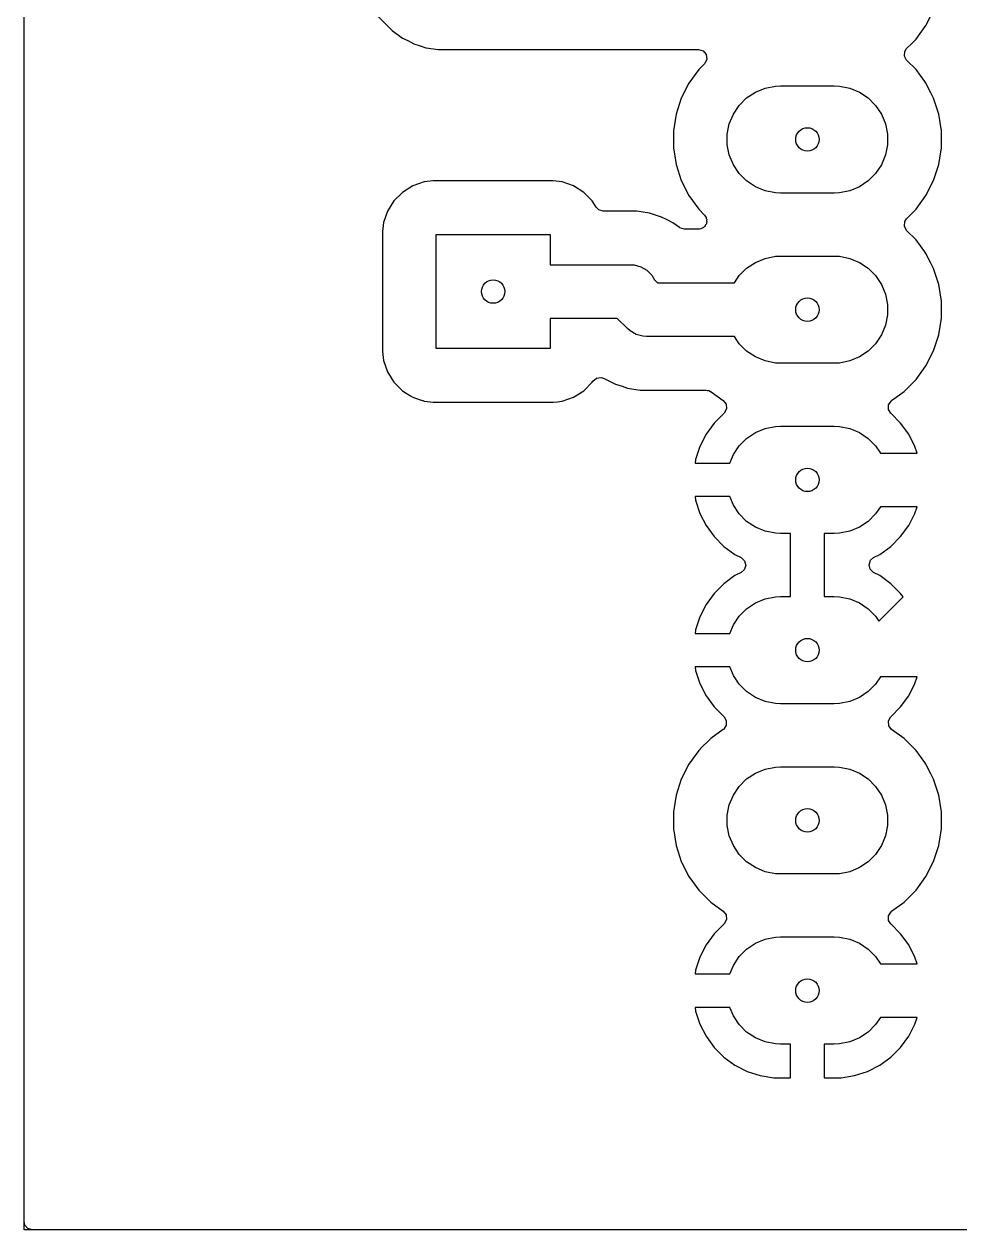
# Model space of a CAD drawing. Extents: x 109.5 to 137, y -107 to -69.5.
# Drawn here: x 109.5 to 123.47, y -107 to -89.01 of the extents above; entities that cross this region are included whole.
import ezdxf

# ---------------------------------------------------------------- set-up
doc = ezdxf.new("R2010")
doc.units = 0
doc.layers.add('BLACK', color=7, linetype='CONTINUOUS')

msp = doc.modelspace()

# ---------------------------------------------------------------- linework, layer by layer
at = {"layer": 'BLACK', "linetype": 'CONTINUOUS'}
for p, q in [((109.5, -107), (109.5, -69.5)), ((109.5, -106.876), (109.5, -73.343713)), ((110.43091, -84.541974), (114.994627, -89.10569)), ((122.95887, -89.028845), (123.073241, -88.804379)), ((122.810793, -89.232656), (122.95887, -89.028845)), ((114.994627, -89.10569), (115.147501, -89.21676)), ((115.147501, -89.21676), (115.225217, -89.256358)), ((122.740904, -89.302545), (122.810793, -89.232656)), ((115.225217, -89.256358), (115.315863, -89.302545)), ((115.315863, -89.302545), (115.315865, -89.302545)), ((115.315865, -89.302545), (115.315868, -89.302547)), ((115.315868, -89.302547), (115.412197, -89.333846)), ((115.412197, -89.333846), (115.495581, -89.36094)), ((115.495581, -89.36094), (115.682214, -89.3905)), ((115.682214, -89.3905), (115.682219, -89.3905)), ((115.682219, -89.3905), (115.871182, -89.3905)), ((115.871182, -89.3905), (119.566689, -89.3905)), ((119.566689, -89.3905), (119.633728, -89.410185)), ((119.633728, -89.410185), (119.679483, -89.462989)), ((122.642629, -89.416666), (122.67113, -89.372319)), ((122.67113, -89.372319), (122.740904, -89.302545)), ((119.689427, -89.532147), (119.660402, -89.595703)), ((119.679483, -89.462989), (119.689427, -89.532147)), ((122.637645, -89.486358), (122.642629, -89.416666)), ((122.67113, -89.547681), (122.637645, -89.486358)), ((122.810794, -89.687345), (122.67113, -89.547681)), ((119.569201, -89.68735), (119.421132, -89.891151)), ((119.569205, -89.687345), (119.569201, -89.68735)), ((119.65437, -89.602181), (119.569205, -89.687345)), ((119.660402, -89.595703), (119.65437, -89.602181)), ((122.810798, -89.68735), (122.810794, -89.687345)), ((122.939952, -89.865117), (122.810798, -89.68735)), ((119.421132, -89.891151), (119.30676, -90.115616)), ((120.557772, -89.964448), (120.711586, -89.933852)), ((120.711586, -89.933852), (120.79, -89.93)), ((120.79, -89.93), (121.59, -89.93)), ((121.59, -89.93), (121.668414, -89.933852)), ((121.668414, -89.933852), (121.822228, -89.964448)), ((122.95887, -89.891155), (122.939952, -89.865117)), ((123.031747, -90.034184), (122.95887, -89.891155)), ((119.30676, -90.115616), (119.22891, -90.355214)), ((120.171592, -90.222485), (120.282485, -90.111592)), ((120.282485, -90.111592), (120.412883, -90.024463)), ((120.412883, -90.024463), (120.557772, -89.964448)), ((121.822228, -89.964448), (121.967117, -90.024463)), ((121.967117, -90.024463), (122.097515, -90.111592)), ((122.097515, -90.111592), (122.208408, -90.222485)), ((123.073239, -90.115616), (123.031747, -90.034184)), ((123.073239, -90.115618), (123.073239, -90.115616)), ((123.073241, -90.115621), (123.073239, -90.115618)), ((123.15109, -90.355215), (123.073241, -90.115621)), ((120.084463, -90.352883), (120.171592, -90.222485)), ((122.208408, -90.222485), (122.295537, -90.352883)), ((119.22891, -90.355214), (119.1895, -90.604038)), ((120.024448, -90.497772), (120.084463, -90.352883)), ((122.295537, -90.352883), (122.355552, -90.497772)), ((123.1905, -90.604038), (123.15109, -90.355215)), ((119.1895, -90.604038), (119.1895, -90.855961)), ((119.993852, -90.651586), (120.024448, -90.497772)), ((119.993852, -90.808414), (119.993852, -90.651586)), ((122.355552, -90.497772), (122.386148, -90.651586)), ((122.386148, -90.651586), (122.386148, -90.808414)), ((123.1905, -90.855962), (123.1905, -90.604038)), ((120.024448, -90.962228), (119.993852, -90.808414)), ((122.386148, -90.808414), (122.355552, -90.962228)), ((119.1895, -90.855961), (119.22891, -91.104785)), ((120.084463, -91.107117), (120.024448, -90.962228)), ((122.355552, -90.962228), (122.295537, -91.107117)), ((123.15109, -91.104785), (123.1905, -90.855962)), ((119.22891, -91.104785), (119.30676, -91.344383)), ((120.171592, -91.237515), (120.084463, -91.107117)), ((122.295537, -91.107117), (122.208408, -91.237515)), ((123.073241, -91.344379), (123.15109, -91.104785)), ((115.470745, -91.364631), (115.300476, -91.424211)), ((115.47075, -91.36463), (115.470745, -91.364631)), ((115.605039, -91.3495), (115.47075, -91.36463)), ((115.605046, -91.3495), (115.605039, -91.3495)), ((117.394954, -91.3495), (115.605046, -91.3495)), ((117.39496, -91.3495), (117.394954, -91.3495)), ((117.529249, -91.36463), (117.39496, -91.3495)), ((117.529254, -91.364631), (117.529249, -91.36463)), ((117.699523, -91.424211), (117.529254, -91.364631)), ((119.30676, -91.344383), (119.421132, -91.568848)), ((120.282485, -91.348408), (120.171592, -91.237515)), ((120.412883, -91.435537), (120.282485, -91.348408)), ((122.097515, -91.348408), (121.967117, -91.435537)), ((122.208408, -91.237515), (122.097515, -91.348408)), ((122.95887, -91.568845), (123.073241, -91.344379)), ((115.147737, -91.520184), (115.020184, -91.647737)), ((115.300476, -91.424211), (115.147737, -91.520184)), ((117.852262, -91.520184), (117.699523, -91.424211)), ((117.979816, -91.647738), (117.852262, -91.520184)), ((119.421132, -91.568848), (119.569201, -91.772649)), ((120.557772, -91.495552), (120.412883, -91.435537)), ((120.711586, -91.526148), (120.557772, -91.495552)), ((120.79, -91.53), (120.711586, -91.526148)), ((121.59, -91.53), (120.79, -91.53)), ((121.668414, -91.526148), (121.59, -91.53)), ((121.822228, -91.495552), (121.668414, -91.526148)), ((121.967117, -91.435537), (121.822228, -91.495552)), ((122.810793, -91.772656), (122.95887, -91.568845)), ((115.020184, -91.647737), (114.924211, -91.800476)), ((118.012968, -91.7005), (117.979816, -91.647738)), ((118.038713, -91.741472), (118.012968, -91.7005)), ((118.076668, -91.779815), (118.038713, -91.741472)), ((114.924211, -91.800476), (114.864631, -91.970745)), ((118.143707, -91.7995), (118.076668, -91.779815)), ((118.646181, -91.7995), (118.143707, -91.7995)), ((118.646186, -91.7995), (118.646181, -91.7995)), ((118.832818, -91.829059), (118.646186, -91.7995)), ((119.012536, -91.887454), (118.832818, -91.829059)), ((119.097017, -91.9305), (119.012536, -91.887454)), ((119.180899, -91.97324), (119.097017, -91.9305)), ((119.569201, -91.772649), (119.569205, -91.772654)), ((119.569205, -91.772654), (119.65437, -91.857819)), ((119.65437, -91.857819), (119.664982, -91.877255)), ((119.664982, -91.877255), (119.679483, -91.893989)), ((119.679483, -91.893989), (119.681399, -91.90732)), ((119.681399, -91.90732), (119.687855, -91.919142)), ((119.687855, -91.919142), (119.686275, -91.941228)), ((122.642629, -91.956666), (122.67113, -91.912319)), ((122.67113, -91.912319), (122.725768, -91.857681)), ((122.725768, -91.857681), (122.810793, -91.772656)), ((114.86463, -91.97075), (114.8495, -92.105039)), ((114.8495, -92.105039), (114.8495, -93.89496)), ((114.864631, -91.970745), (114.86463, -91.97075)), ((119.180901, -91.973241), (119.180899, -91.97324)), ((119.180902, -91.973242), (119.180901, -91.973241)), ((119.280795, -92.045818), (119.180902, -91.973242)), ((119.286641, -92.049815), (119.280795, -92.045818)), ((119.35368, -92.0695), (119.286641, -92.049815)), ((119.566689, -92.0695), (119.35368, -92.0695)), ((119.575535, -92.069184), (119.566689, -92.0695)), ((119.579705, -92.067628), (119.575535, -92.069184)), ((119.601624, -92.064477), (119.579705, -92.067628)), ((119.620253, -92.052504), (119.601624, -92.064477)), ((119.640999, -92.044767), (119.620253, -92.052504)), ((119.64907, -92.033985), (119.640999, -92.044767)), ((119.660402, -92.026703), (119.64907, -92.033985)), ((119.6696, -92.00656), (119.660402, -92.026703)), ((119.682871, -91.988834), (119.6696, -92.00656)), ((119.683831, -91.975398), (119.682871, -91.988834)), ((119.689427, -91.963147), (119.683831, -91.975398)), ((119.686275, -91.941228), (119.689427, -91.963147)), ((122.637645, -92.026358), (122.642629, -91.956666)), ((122.67113, -92.087681), (122.637645, -92.026358)), ((122.810794, -92.227345), (122.67113, -92.087681)), ((115.65, -93.85), (115.65, -92.15)), ((115.65, -92.15), (117.35, -92.15)), ((117.35, -92.15), (117.35, -92.6)), ((122.810798, -92.22735), (122.810794, -92.227345)), ((122.939952, -92.405117), (122.810798, -92.22735)), ((120.711586, -92.473852), (120.79, -92.47)), ((120.79, -92.47), (121.59, -92.47)), ((121.59, -92.47), (121.668414, -92.473852)), ((122.95887, -92.431155), (122.939952, -92.405117)), ((123.031747, -92.574184), (122.95887, -92.431155)), ((117.35, -92.6), (118.5517, -92.6)), ((118.5517, -92.6), (118.60391, -92.603422)), ((118.60391, -92.603422), (118.704773, -92.630448)), ((118.704773, -92.630448), (118.795205, -92.682659)), ((120.282485, -92.651592), (120.412883, -92.564463)), ((120.412883, -92.564463), (120.557772, -92.504448)), ((120.557772, -92.504448), (120.711586, -92.473852)), ((121.668414, -92.473852), (121.822228, -92.504448)), ((121.822228, -92.504448), (121.967117, -92.564463)), ((121.967117, -92.564463), (122.097515, -92.651592)), ((123.073239, -92.655616), (123.031747, -92.574184)), ((118.795205, -92.682659), (118.869041, -92.756495)), ((118.869041, -92.756495), (118.908054, -92.824068)), ((118.908054, -92.824068), (118.953986, -92.87)), ((120.099753, -92.87), (120.171592, -92.762485)), ((120.171592, -92.762485), (120.282485, -92.651592)), ((122.097515, -92.651592), (122.208408, -92.762485)), ((122.208408, -92.762485), (122.295537, -92.892883)), ((123.073239, -92.655618), (123.073239, -92.655616)), ((123.073241, -92.655621), (123.073239, -92.655618)), ((123.15109, -92.895215), (123.073241, -92.655621)), ((118.953986, -92.87), (120.099753, -92.87)), ((122.295537, -92.892883), (122.355552, -93.037772)), ((123.1905, -93.144038), (123.15109, -92.895215)), ((122.355552, -93.037772), (122.386148, -93.191586)), ((123.1905, -93.395962), (123.1905, -93.144038)), ((122.386148, -93.348414), (122.355552, -93.502228)), ((122.386148, -93.191586), (122.386148, -93.348414)), ((118.352614, -93.4), (117.35, -93.4)), ((117.35, -93.4), (117.35, -93.85)), ((118.505457, -93.552843), (118.352614, -93.4)), ((122.355552, -93.502228), (122.295537, -93.647117)), ((123.15109, -93.644785), (123.1905, -93.395962)), ((118.544795, -93.587341), (118.505457, -93.552843)), ((118.635226, -93.639552), (118.544795, -93.587341)), ((118.73609, -93.666578), (118.635226, -93.639552)), ((118.7883, -93.67), (118.73609, -93.666578)), ((120.099753, -93.67), (118.7883, -93.67)), ((120.171592, -93.777515), (120.099753, -93.67)), ((122.295537, -93.647117), (122.208408, -93.777515)), ((123.073241, -93.884379), (123.15109, -93.644785)), ((114.8495, -93.89496), (114.86463, -94.029249)), ((117.35, -93.85), (115.65, -93.85)), ((120.282485, -93.888408), (120.171592, -93.777515)), ((120.412883, -93.975537), (120.282485, -93.888408)), ((122.097515, -93.888408), (121.967117, -93.975537)), ((122.208408, -93.777515), (122.097515, -93.888408)), ((122.95887, -94.108845), (123.073241, -93.884379)), ((114.86463, -94.029249), (114.864631, -94.029254)), ((114.864631, -94.029254), (114.924211, -94.199523)), ((120.557772, -94.035552), (120.412883, -93.975537)), ((120.711586, -94.066148), (120.557772, -94.035552)), ((120.79, -94.07), (120.711586, -94.066148)), ((121.59, -94.07), (120.79, -94.07)), ((121.668414, -94.066148), (121.59, -94.07)), ((121.822228, -94.035552), (121.668414, -94.066148)), ((121.967117, -93.975537), (121.822228, -94.035552)), ((114.924211, -94.199523), (114.995298, -94.312656)), ((122.810793, -94.312656), (122.95887, -94.108845)), ((114.995298, -94.312656), (115.020184, -94.352262)), ((115.020184, -94.352262), (115.147738, -94.479816)), ((117.852262, -94.479816), (117.979816, -94.352262)), ((117.979816, -94.352262), (117.9896, -94.336689)), ((117.9896, -94.336689), (118.041931, -94.290399)), ((118.041931, -94.290399), (118.110985, -94.279749)), ((118.110985, -94.279749), (118.154439, -94.295177)), ((118.154439, -94.295177), (118.15476, -94.294548)), ((118.15476, -94.294548), (118.327463, -94.382545)), ((118.327463, -94.382545), (118.327465, -94.382545)), ((118.327465, -94.382545), (118.327468, -94.382547)), ((118.327468, -94.382547), (118.423797, -94.413846)), ((118.423797, -94.413846), (118.507181, -94.44094)), ((118.507181, -94.44094), (118.693814, -94.4705)), ((122.632656, -94.490793), (122.810793, -94.312656)), ((115.147738, -94.479816), (115.201572, -94.513642)), ((115.201572, -94.513642), (115.264591, -94.55324)), ((115.264591, -94.55324), (115.300478, -94.575789)), ((115.300478, -94.575789), (115.396819, -94.6095)), ((115.396819, -94.6095), (115.443359, -94.625785)), ((115.443359, -94.625785), (115.448777, -94.627681)), ((115.448777, -94.627681), (115.470745, -94.635368)), ((117.529255, -94.635368), (117.699522, -94.575789)), ((117.699522, -94.575789), (117.852262, -94.479816)), ((118.693814, -94.4705), (118.693819, -94.4705)), ((118.693819, -94.4705), (119.566689, -94.4705)), ((119.566689, -94.4705), (119.679122, -94.4705)), ((119.679122, -94.4705), (119.699542, -94.476496)), ((119.699542, -94.476496), (119.720792, -94.477711)), ((119.720792, -94.477711), (119.742262, -94.48904)), ((119.742262, -94.48904), (119.746161, -94.490185)), ((119.746161, -94.490185), (119.752007, -94.494182)), ((119.752007, -94.494182), (119.933144, -94.625785)), ((119.933144, -94.625785), (119.97581, -94.681115)), ((122.437858, -94.632983), (122.446855, -94.625785)), ((122.446855, -94.625785), (122.63265, -94.490798)), ((122.63265, -94.490798), (122.632652, -94.490795)), ((122.632652, -94.490795), (122.632656, -94.490793)), ((115.470745, -94.635368), (115.47075, -94.635369)), ((115.47075, -94.635369), (115.561246, -94.645565)), ((115.561246, -94.645565), (115.60504, -94.650499)), ((115.60504, -94.650499), (115.605043, -94.6505)), ((115.605043, -94.6505), (115.605046, -94.6505)), ((115.605046, -94.6505), (117.394957, -94.6505)), ((117.394957, -94.6505), (117.394958, -94.650499)), ((117.394958, -94.650499), (117.462104, -94.642934)), ((117.462104, -94.642934), (117.529249, -94.635369)), ((117.529249, -94.635369), (117.529252, -94.635368)), ((117.529252, -94.635368), (117.529255, -94.635368)), ((119.981789, -94.750728), (119.949184, -94.812523)), ((119.97581, -94.681115), (119.981789, -94.750728)), ((122.400512, -94.692034), (122.437858, -94.632983)), ((122.40102, -94.761902), (122.400512, -94.692034)), ((122.434793, -94.813624), (122.40102, -94.761902)), ((119.798417, -94.963105), (119.67814, -95.12865)), ((119.946205, -94.815316), (119.798417, -94.963104)), ((119.798417, -94.963104), (119.798417, -94.963105)), ((119.949184, -94.812523), (119.946205, -94.815316)), ((122.433448, -94.81497), (122.434793, -94.813624)), ((122.581582, -94.963104), (122.433448, -94.81497)), ((122.581582, -94.963105), (122.581582, -94.963104)), ((122.701859, -95.12865), (122.581582, -94.963105)), ((119.67814, -95.12865), (119.585244, -95.31097)), ((120.282485, -95.191592), (120.412883, -95.104463)), ((120.412883, -95.104463), (120.557772, -95.044448)), ((120.557772, -95.044448), (120.711586, -95.013852)), ((120.711586, -95.013852), (120.79, -95.01)), ((120.79, -95.01), (121.59, -95.01)), ((121.59, -95.01), (121.668414, -95.013852)), ((121.668414, -95.013852), (121.822228, -95.044448)), ((121.822228, -95.044448), (121.967117, -95.104463)), ((121.967117, -95.104463), (122.097515, -95.191592)), ((122.794755, -95.31097), (122.701859, -95.12865)), ((119.585244, -95.31097), (119.522009, -95.505586)), ((120.084463, -95.432883), (120.171592, -95.302485)), ((120.171592, -95.302485), (120.282485, -95.191592)), ((122.097515, -95.191592), (122.208408, -95.302485)), ((122.208408, -95.302485), (122.280247, -95.41)), ((122.826932, -95.41), (122.794755, -95.31097)), ((119.522009, -95.505586), (119.513391, -95.56)), ((120.031809, -95.56), (120.084463, -95.432883)), ((122.280247, -95.41), (122.826932, -95.41)), ((119.513391, -95.56), (120.031809, -95.56)), ((119.513391, -96.06), (119.522009, -96.114413)), ((120.031809, -96.06), (119.513391, -96.06)), ((120.084463, -96.187117), (120.031809, -96.06)), ((119.522009, -96.114413), (119.585244, -96.309029)), ((120.171592, -96.317515), (120.084463, -96.187117)), ((122.280247, -96.21), (122.208408, -96.317515)), ((122.826932, -96.21), (122.280247, -96.21)), ((122.794755, -96.309029), (122.826932, -96.21)), ((119.585244, -96.309029), (119.67814, -96.491349)), ((120.282485, -96.428408), (120.171592, -96.317515)), ((120.412883, -96.515537), (120.282485, -96.428408)), ((122.097515, -96.428408), (121.967117, -96.515537)), ((122.208408, -96.317515), (122.097515, -96.428408)), ((122.701859, -96.491349), (122.794755, -96.309029)), ((119.67814, -96.491349), (119.798417, -96.656894)), ((120.557772, -96.575552), (120.412883, -96.515537)), ((120.711586, -96.606148), (120.557772, -96.575552)), ((120.79, -96.61), (120.711586, -96.606148)), ((121.668414, -96.606148), (121.59, -96.61)), ((121.822228, -96.575552), (121.668414, -96.606148)), ((121.967117, -96.515537), (121.822228, -96.575552)), ((122.581582, -96.656894), (122.701859, -96.491349)), ((119.798417, -96.656894), (119.798417, -96.656895)), ((119.798417, -96.656895), (119.943104, -96.801582)), ((120.94, -96.61), (120.79, -96.61)), ((120.94, -97.55), (120.94, -96.61)), ((121.59, -96.61), (121.44, -96.61)), ((121.44, -96.61), (121.44, -97.55)), ((122.436895, -96.801582), (122.581582, -96.656895)), ((122.581582, -96.656895), (122.581582, -96.656894)), ((119.943104, -96.801582), (120.10865, -96.921859)), ((120.10865, -96.921859), (120.202179, -96.969515)), ((122.17782, -96.969515), (122.271349, -96.921859)), ((122.271349, -96.921859), (122.436894, -96.801582)), ((122.436894, -96.801582), (122.436895, -96.801582)), ((120.202179, -96.969515), (120.252975, -97.01749)), ((120.26977, -97.085311), (120.247232, -97.151446)), ((120.252975, -97.01749), (120.26977, -97.085311)), ((122.110229, -97.07469), (122.132766, -97.008555)), ((122.127024, -97.142511), (122.110229, -97.07469)), ((122.17782, -97.190485), (122.127024, -97.142511)), ((122.132766, -97.008555), (122.17782, -96.969515)), ((120.10865, -97.23814), (119.943105, -97.358417)), ((120.202179, -97.190485), (120.10865, -97.23814)), ((120.247232, -97.151446), (120.202179, -97.190485)), ((122.271349, -97.23814), (122.17782, -97.190485)), ((122.436895, -97.358417), (122.271349, -97.23814)), ((119.798417, -97.503105), (119.67814, -97.66865)), ((119.943104, -97.358417), (119.798417, -97.503104)), ((119.798417, -97.503104), (119.798417, -97.503105)), ((119.943105, -97.358417), (119.943104, -97.358417)), ((122.581582, -97.503104), (122.436895, -97.358417)), ((122.581582, -97.503105), (122.581582, -97.503104)), ((122.619676, -97.555537), (122.581582, -97.503105)), ((119.67814, -97.66865), (119.585244, -97.85097)), ((120.282485, -97.731592), (120.412883, -97.644463)), ((120.412883, -97.644463), (120.557772, -97.584448)), ((120.557772, -97.584448), (120.711586, -97.553852)), ((120.711586, -97.553852), (120.79, -97.55)), ((120.79, -97.55), (120.94, -97.55)), ((121.44, -97.55), (121.59, -97.55)), ((121.59, -97.55), (121.668414, -97.553852)), ((121.668414, -97.553852), (121.822228, -97.584448)), ((121.822228, -97.584448), (121.967117, -97.644463)), ((121.967117, -97.644463), (122.097515, -97.731592)), ((122.258204, -97.91701), (122.619676, -97.555537)), ((119.585244, -97.85097), (119.522009, -98.045586)), ((120.084463, -97.972883), (120.171592, -97.842485)), ((120.171592, -97.842485), (120.282485, -97.731592)), ((122.097515, -97.731592), (122.208408, -97.842485)), ((122.208408, -97.842485), (122.258204, -97.91701)), ((119.522009, -98.045586), (119.513391, -98.1)), ((120.031809, -98.1), (120.084463, -97.972883)), ((119.513391, -98.1), (120.031809, -98.1)), ((119.513391, -98.6), (119.522009, -98.654413)), ((120.031809, -98.6), (119.513391, -98.6)), ((119.522009, -98.654413), (119.585244, -98.849029)), ((120.084463, -98.727117), (120.031809, -98.6)), ((120.171592, -98.857515), (120.084463, -98.727117)), ((122.280247, -98.75), (122.208408, -98.857515)), ((122.3909, -98.75), (122.280247, -98.75)), ((122.826932, -98.75), (122.3909, -98.75)), ((122.794755, -98.849029), (122.826932, -98.75)), ((119.585244, -98.849029), (119.67814, -99.031349)), ((120.282485, -98.968408), (120.171592, -98.857515)), ((122.208408, -98.857515), (122.097515, -98.968408)), ((122.701859, -99.031349), (122.794755, -98.849029)), ((119.67814, -99.031349), (119.798417, -99.196894)), ((120.412883, -99.055537), (120.282485, -98.968408)), ((120.557772, -99.115552), (120.412883, -99.055537)), ((120.711586, -99.146148), (120.557772, -99.115552)), ((121.822228, -99.115552), (121.668414, -99.146148)), ((121.967117, -99.055537), (121.822228, -99.115552)), ((122.097515, -98.968408), (121.967117, -99.055537)), ((122.581582, -99.196894), (122.701859, -99.031349)), ((119.798417, -99.196894), (119.798417, -99.196895)), ((119.798417, -99.196895), (119.946552, -99.34503)), ((120.79, -99.15), (120.711586, -99.146148)), ((121.59, -99.15), (120.79, -99.15)), ((121.668414, -99.146148), (121.59, -99.15)), ((122.433784, -99.344693), (122.581582, -99.196895)), ((122.581582, -99.196895), (122.581582, -99.196894)), ((119.979489, -99.467957), (119.942147, -99.527011)), ((119.946552, -99.34503), (119.945204, -99.346377)), ((119.945204, -99.346377), (119.978977, -99.39809)), ((119.978977, -99.39809), (119.979489, -99.467957)), ((122.39821, -99.409271), (122.430816, -99.347476)), ((122.404189, -99.478884), (122.39821, -99.409271)), ((122.446855, -99.534214), (122.404189, -99.478884)), ((122.430816, -99.347476), (122.433784, -99.344693)), ((119.933144, -99.534214), (119.74735, -99.669201)), ((119.942147, -99.527011), (119.933144, -99.534214)), ((122.632649, -99.669201), (122.446855, -99.534214)), ((119.569201, -99.84735), (119.421132, -100.051151)), ((119.569205, -99.847345), (119.569201, -99.84735)), ((119.621601, -99.794949), (119.569205, -99.847345)), ((119.70887, -99.707681), (119.621601, -99.794949)), ((119.708871, -99.707678), (119.70887, -99.707681)), ((119.747345, -99.669205), (119.708871, -99.707678)), ((119.74735, -99.669201), (119.747345, -99.669205)), ((122.632654, -99.669205), (122.632649, -99.669201)), ((122.810794, -99.847345), (122.632654, -99.669205)), ((122.810798, -99.84735), (122.810794, -99.847345)), ((122.939952, -100.025117), (122.810798, -99.84735)), ((122.95887, -100.051155), (122.939952, -100.025117)), ((119.421132, -100.051151), (119.30676, -100.275616)), ((120.282485, -100.271592), (120.412883, -100.184463)), ((120.412883, -100.184463), (120.557772, -100.124448)), ((120.557772, -100.124448), (120.711586, -100.093852)), ((120.711586, -100.093852), (120.79, -100.09)), ((120.79, -100.09), (121.59, -100.09)), ((121.59, -100.09), (121.668414, -100.093852)), ((121.668414, -100.093852), (121.822228, -100.124448)), ((121.822228, -100.124448), (121.967117, -100.184463)), ((121.967117, -100.184463), (122.097515, -100.271592)), ((123.031747, -100.194184), (122.95887, -100.051155)), ((123.073239, -100.275616), (123.031747, -100.194184)), ((119.30676, -100.275616), (119.22891, -100.515214)), ((120.084463, -100.512883), (120.171592, -100.382485)), ((120.171592, -100.382485), (120.282485, -100.271592)), ((122.097515, -100.271592), (122.208408, -100.382485)), ((122.208408, -100.382485), (122.295537, -100.512883)), ((123.073239, -100.275618), (123.073239, -100.275616)), ((123.073241, -100.275621), (123.073239, -100.275618)), ((123.15109, -100.515215), (123.073241, -100.275621)), ((119.22891, -100.515214), (119.1895, -100.764038)), ((120.024448, -100.657772), (120.084463, -100.512883)), ((122.295537, -100.512883), (122.355552, -100.657772)), ((123.1905, -100.764038), (123.15109, -100.515215)), ((119.993852, -100.811586), (120.024448, -100.657772)), ((122.355552, -100.657772), (122.386148, -100.811586)), ((119.1895, -100.764038), (119.1895, -101.015961)), ((119.993852, -100.968414), (119.993852, -100.811586)), ((122.386148, -100.811586), (122.386148, -100.968414)), ((123.1905, -101.015962), (123.1905, -100.764038)), ((119.1895, -101.015961), (119.22891, -101.264785)), ((120.024448, -101.122228), (119.993852, -100.968414)), ((122.386148, -100.968414), (122.355552, -101.122228)), ((123.15109, -101.264785), (123.1905, -101.015962)), ((119.22891, -101.264785), (119.30676, -101.504383)), ((120.084463, -101.267117), (120.024448, -101.122228)), ((120.171592, -101.397515), (120.084463, -101.267117)), ((122.295537, -101.267117), (122.208408, -101.397515)), ((122.355552, -101.122228), (122.295537, -101.267117)), ((123.073241, -101.504379), (123.15109, -101.264785)), ((120.282485, -101.508408), (120.171592, -101.397515)), ((122.208408, -101.397515), (122.097515, -101.508408)), ((119.30676, -101.504383), (119.421132, -101.728848)), ((120.412883, -101.595537), (120.282485, -101.508408)), ((120.557772, -101.655552), (120.412883, -101.595537)), ((121.967117, -101.595537), (121.822228, -101.655552)), ((122.097515, -101.508408), (121.967117, -101.595537)), ((122.95887, -101.728845), (123.073241, -101.504379)), ((119.421132, -101.728848), (119.569201, -101.932649)), ((120.711586, -101.686148), (120.557772, -101.655552)), ((120.79, -101.69), (120.711586, -101.686148)), ((121.59, -101.69), (120.79, -101.69)), ((121.668414, -101.686148), (121.59, -101.69)), ((121.822228, -101.655552), (121.668414, -101.686148)), ((122.810793, -101.932656), (122.95887, -101.728845)), ((119.569201, -101.932649), (119.569205, -101.932654)), ((119.569205, -101.932654), (119.747345, -102.110794)), ((122.632656, -102.110793), (122.810793, -101.932656)), ((119.747345, -102.110794), (119.74735, -102.110798)), ((119.74735, -102.110798), (119.933144, -102.245785)), ((122.446855, -102.245785), (122.63265, -102.110798)), ((122.63265, -102.110798), (122.632652, -102.110795)), ((122.632652, -102.110795), (122.632656, -102.110793)), ((119.933144, -102.245785), (119.97581, -102.301115)), ((119.97581, -102.301115), (119.981789, -102.370728)), ((122.400512, -102.312034), (122.437858, -102.252983)), ((122.40102, -102.381902), (122.400512, -102.312034)), ((122.437858, -102.252983), (122.446855, -102.245785)), ((119.946205, -102.435316), (119.798417, -102.583104)), ((119.949184, -102.432523), (119.946205, -102.435316)), ((119.981789, -102.370728), (119.949184, -102.432523)), ((122.434793, -102.433624), (122.40102, -102.381902)), ((122.433448, -102.43497), (122.434793, -102.433624)), ((122.581582, -102.583104), (122.433448, -102.43497)), ((119.798417, -102.583105), (119.67814, -102.74865)), ((119.798417, -102.583104), (119.798417, -102.583105)), ((120.282485, -102.811592), (120.412883, -102.724463)), ((120.412883, -102.724463), (120.557772, -102.664448)), ((120.557772, -102.664448), (120.711586, -102.633852)), ((120.711586, -102.633852), (120.79, -102.63)), ((120.79, -102.63), (121.59, -102.63)), ((121.59, -102.63), (121.668414, -102.633852)), ((121.668414, -102.633852), (121.822228, -102.664448)), ((121.822228, -102.664448), (121.967117, -102.724463)), ((121.967117, -102.724463), (122.097515, -102.811592)), ((122.581582, -102.583105), (122.581582, -102.583104)), ((122.701859, -102.74865), (122.581582, -102.583105)), ((119.67814, -102.74865), (119.585244, -102.93097)), ((120.171592, -102.922485), (120.282485, -102.811592)), ((122.097515, -102.811592), (122.208408, -102.922485)), ((122.794755, -102.93097), (122.701859, -102.74865)), ((119.585244, -102.93097), (119.522009, -103.125586)), ((120.031809, -103.18), (120.084463, -103.052883)), ((120.084463, -103.052883), (120.171592, -102.922485)), ((122.208408, -102.922485), (122.280247, -103.03)), ((122.280247, -103.03), (122.826932, -103.03)), ((122.826932, -103.03), (122.794755, -102.93097)), ((119.522009, -103.125586), (119.513391, -103.18)), ((119.513391, -103.18), (120.031809, -103.18)), ((119.513391, -103.68), (119.522009, -103.734413)), ((120.031809, -103.68), (119.513391, -103.68)), ((119.522009, -103.734413), (119.585244, -103.929029)), ((120.084463, -103.807117), (120.031809, -103.68)), ((119.585244, -103.929029), (119.67814, -104.111349)), ((120.171592, -103.937515), (120.084463, -103.807117)), ((120.282485, -104.048408), (120.171592, -103.937515)), ((122.208408, -103.937515), (122.097515, -104.048408)), ((122.280247, -103.83), (122.208408, -103.937515)), ((122.826932, -103.83), (122.280247, -103.83)), ((122.701859, -104.111349), (122.794755, -103.929029)), ((122.794755, -103.929029), (122.826932, -103.83)), ((119.67814, -104.111349), (119.798417, -104.276894)), ((120.412883, -104.135537), (120.282485, -104.048408)), ((120.557772, -104.195552), (120.412883, -104.135537)), ((121.967117, -104.135537), (121.822228, -104.195552)), ((122.097515, -104.048408), (121.967117, -104.135537)), ((122.581582, -104.276894), (122.701859, -104.111349)), ((119.798417, -104.276894), (119.798417, -104.276895)), ((119.798417, -104.276895), (119.943104, -104.421582)), ((120.711586, -104.226148), (120.557772, -104.195552)), ((120.79, -104.23), (120.711586, -104.226148)), ((120.94, -104.23), (120.79, -104.23)), ((120.94, -104.73), (120.94, -104.23)), ((121.59, -104.23), (121.44, -104.23)), ((121.44, -104.23), (121.44, -104.73)), ((121.668414, -104.226148), (121.59, -104.23)), ((121.822228, -104.195552), (121.668414, -104.226148)), ((122.436895, -104.421582), (122.581582, -104.276895)), ((122.581582, -104.276895), (122.581582, -104.276894)), ((119.943104, -104.421582), (120.10865, -104.541859)), ((122.271349, -104.541859), (122.436894, -104.421582)), ((122.436894, -104.421582), (122.436895, -104.421582)), ((120.10865, -104.541859), (120.290968, -104.634755)), ((120.290968, -104.634755), (120.485582, -104.69799)), ((120.485582, -104.69799), (120.687683, -104.73)), ((121.692317, -104.73), (121.894417, -104.69799)), ((121.894417, -104.69799), (122.089031, -104.634755)), ((122.089031, -104.634755), (122.271349, -104.541859)), ((120.687683, -104.73), (120.94, -104.73)), ((121.44, -104.73), (121.692317, -104.73)), ((109.511206, -106.927511), (109.5, -106.876)), ((137, -107), (109.5, -107)), ((109.556961, -106.980315), (109.511206, -106.927511)), ((109.624, -107), (109.556961, -106.980315)), ((136.876, -107), (109.624, -107))]:
    msp.add_line(p, q, dxfattribs=at)
at = {"layer": 'BLACK'}
for centre in [(121.19, -90.73), (116.5, -93), (121.19, -93.27), (121.19, -95.81), (121.19, -98.35), (121.19, -100.89), (121.19, -103.43)]:
    msp.add_circle(centre, 0.175, dxfattribs=at)
at = {"layer": 'WHITE'}
for centre in [(121.19, -90.73), (116.5, -93), (121.19, -93.27), (121.19, -95.81), (121.19, -98.35), (121.19, -100.89), (121.19, -103.43)]:
    msp.add_circle(centre, 0.175, dxfattribs=at)

doc.saveas('drawing.dxf')
